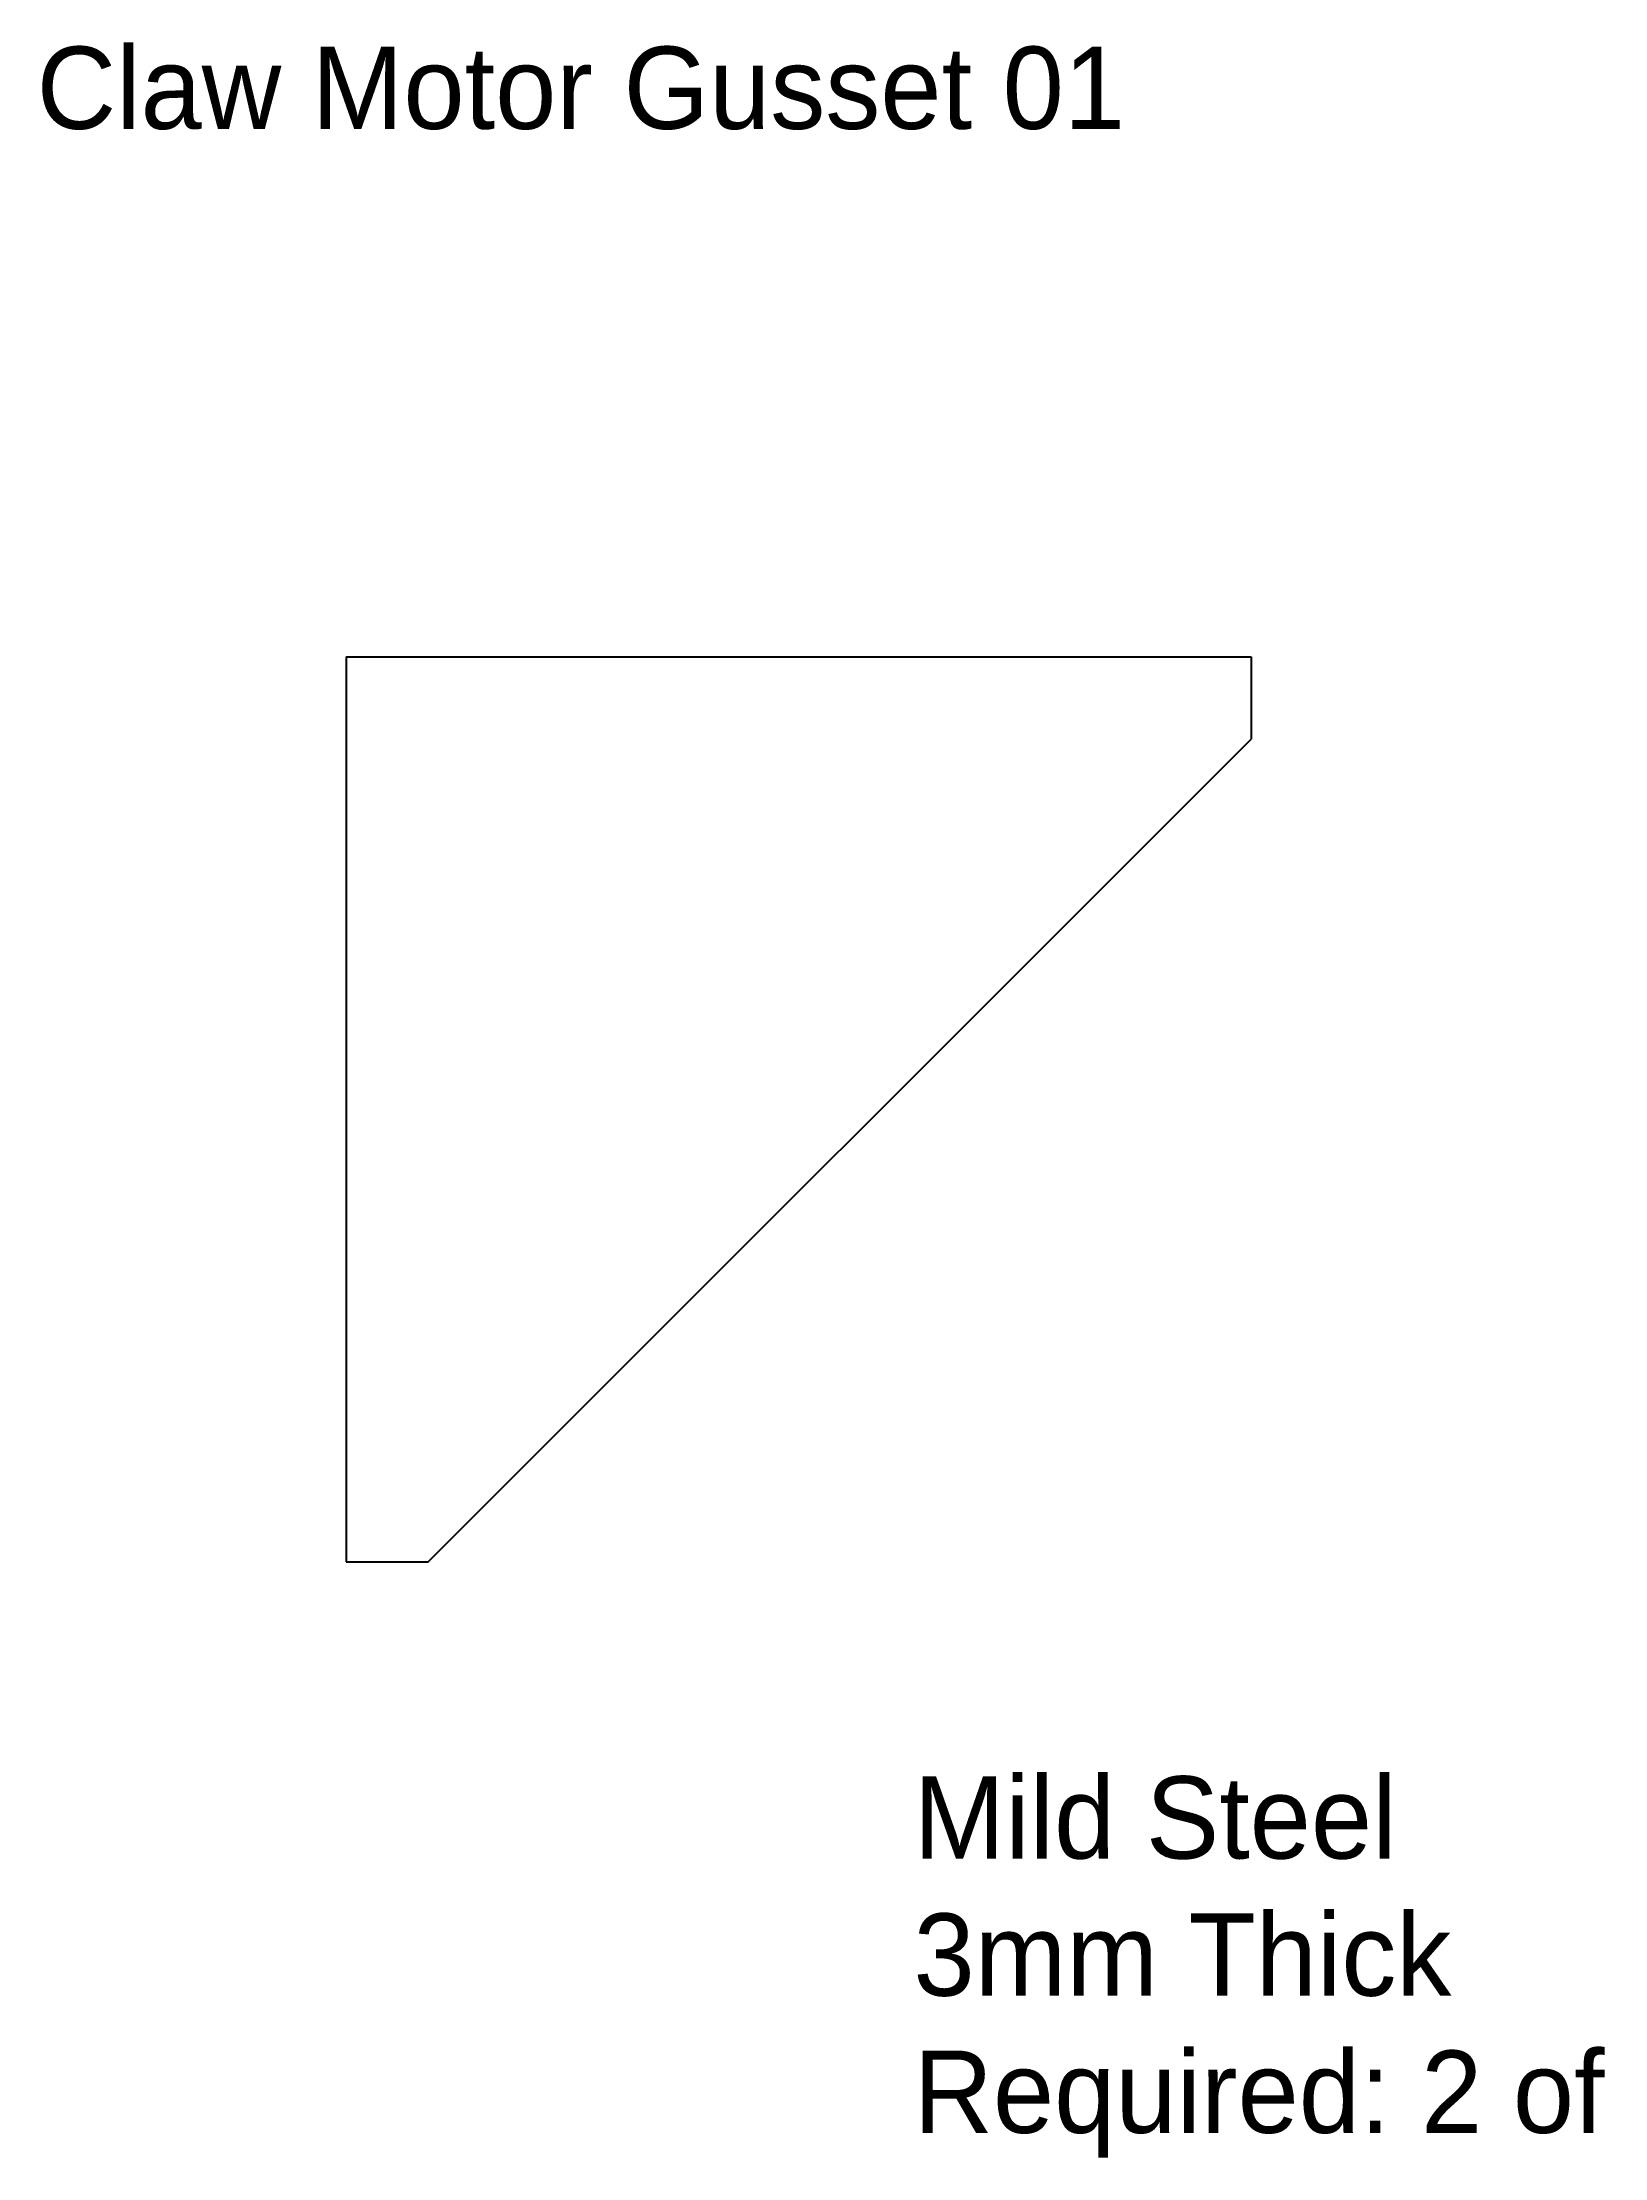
# Model space of a CAD drawing. Header units: inches. Extents: x -322 to -227, y 10 to 138.
import ezdxf

# ---------------------------------------------------------------- set-up
doc = ezdxf.new("R2010")
doc.units = ezdxf.units.IN
doc.header["$MEASUREMENT"] = 0

msp = doc.modelspace()

# ---------------------------------------------------------------- linework, layer by layer
for p, q in [((-303.63, 101.13), (-248.63, 101.13)), ((-303.63, 101.13), (-303.63, 46.13)), ((-248.63, 101.13), (-248.63, 96.13)), ((-298.63, 46.13), (-248.63, 96.13)), ((-303.63, 46.13), (-298.63, 46.13))]:
    msp.add_line(p, q)

# ---------------------------------------------------------------- texts
at = {"char_height": 5, "attachment_point": 1}
for s, insert, width in [('Claw Motor Gusset 01', (-322.43, 138.21), 149.9337), ('Mild Steel\\P3mm Thick\\PRequired: 2 of', (-269.14, 33.09), 184.0221)]:
    msp.add_mtext(s, dxfattribs=dict(at, insert=insert, width=width))

doc.saveas('drawing.dxf')
